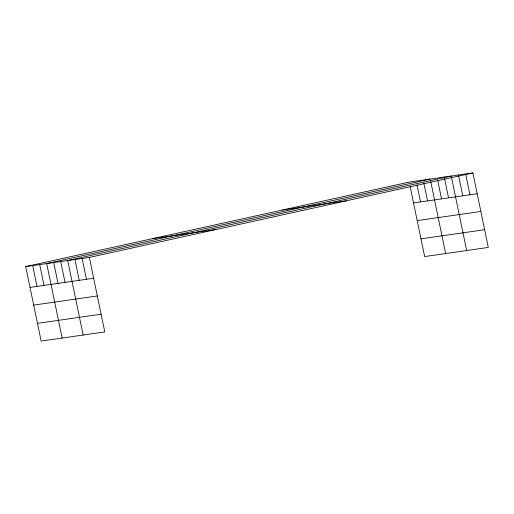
<?xml version="1.0" encoding="UTF-8"?>
<svg xmlns="http://www.w3.org/2000/svg" width="514" height="514" viewBox="0 0 514 514"><rect width="100%" height="100%" fill="white"/><g stroke="black" fill="none" stroke-linecap="round" stroke-linejoin="round"><path stroke-width="0.77" d="M25.7 266.58L89.352 257.437L104.779 331.922L41.126 341.065L25.7 266.58L409.221 182.078L472.874 172.935L488.3 247.42L424.648 256.563L410.178 186.704M430.224 179.058L46.703 263.566L62.13 338.051M89.352 257.437L472.874 172.935M282.661 209.963L346.314 200.82M152.26 238.695L215.919 229.546M413.532 202.901L477.185 193.752M417.201 220.609L480.853 211.46M30.011 287.403L93.664 278.254M420.979 238.856L484.631 229.707M33.68 305.11L97.332 295.961M37.458 323.357L101.11 314.208M465.658 173.97L469.969 194.787M458.449 175.004L462.761 195.828M466.661 250.53L451.234 176.045L67.713 260.547L83.139 335.032M444.231 177.047L448.542 197.864M437.71 180.369L441.539 198.873M430.706 181.371L445.651 253.55M423.864 183.151L427.532 200.884M417.021 184.931L420.536 201.893M82.144 258.471L86.455 279.288M74.928 259.506L79.24 280.329M60.71 261.549L65.021 282.372M53.707 262.558L58.018 283.375M39.706 264.569L44.018 285.386M32.703 265.577L37.014 286.394"/></g></svg>
